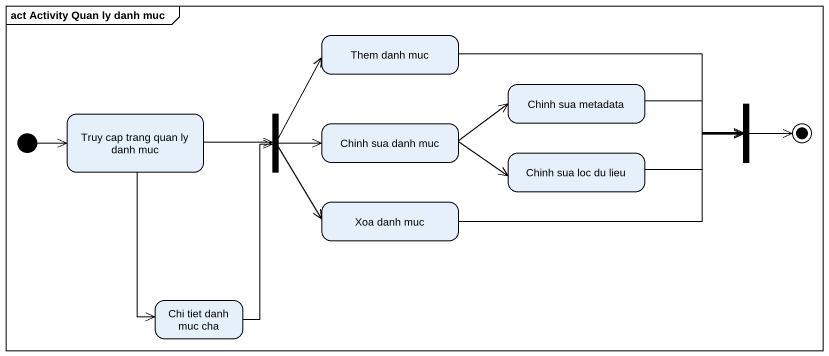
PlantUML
@startuml
mainframe act Activity Quan ly danh muc
hide empty description
state "Them danh muc" as Them_danh_muc
state "Chinh sua metadata" as Chinh_sua_metadata
state "Truy cap trang quan ly danh muc" as Truy_cap_trang_quan_ly_danh
state fork1 <<fork>>
state "Chinh sua danh muc" as Chinh_sua_danh_muc
state fork2 <<join>>
state "Chinh sua loc du lieu" as Chinh_sua_loc_du_lieu
state "Xoa danh muc" as Xoa_danh_muc
state "Chi tiet danh muc cha" as Chi_tiet_danh_muc_cha
[*] -right-> Truy_cap_trang_quan_ly_danh
Them_danh_muc -right-> fork2
Chinh_sua_metadata -right-> fork2
Truy_cap_trang_quan_ly_danh -right-> fork1
Truy_cap_trang_quan_ly_danh --> Chi_tiet_danh_muc_cha
fork1 -up-> Them_danh_muc
fork1 -right-> Chinh_sua_danh_muc
fork1 --> Xoa_danh_muc
Chinh_sua_danh_muc -right-> Chinh_sua_metadata
Chinh_sua_danh_muc -right-> Chinh_sua_loc_du_lieu
Chinh_sua_loc_du_lieu -right-> fork2
Xoa_danh_muc -right-> fork2
Chi_tiet_danh_muc_cha -up-> fork1
fork2 -right-> [*]
@enduml
